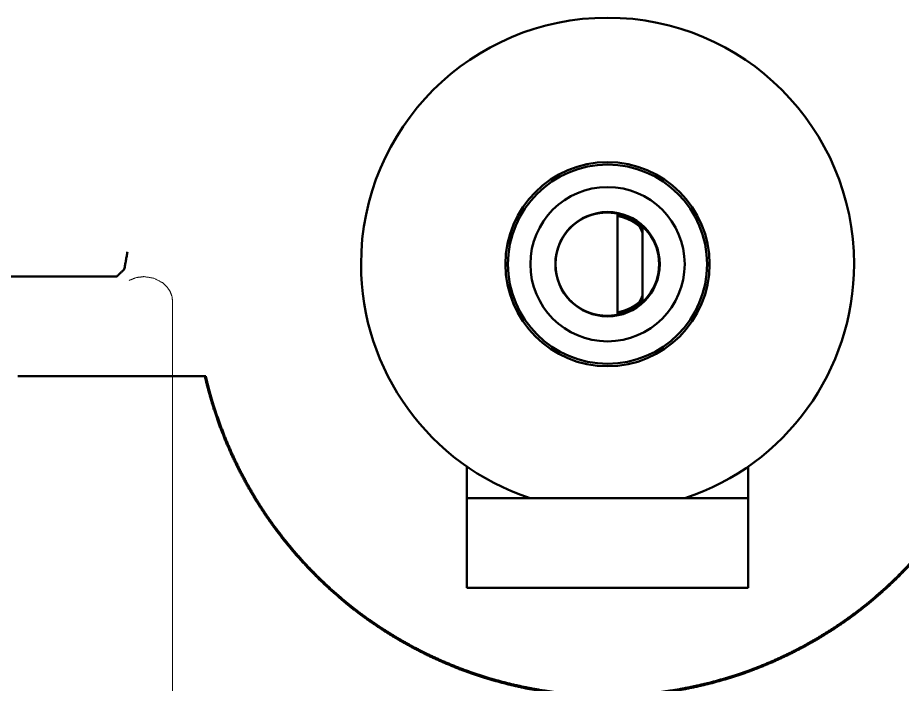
# Paper-space layout 'Layout1' of a CAD drawing. Header units: millimetres. Extents: x 37 to 380, y 30 to 264.
# Drawn here: x 348.78 to 366.54, y 151.91 to 165.3 of the extents above; entities that cross this region are included whole.
import ezdxf

# ---------------------------------------------------------------- set-up
doc = ezdxf.new("R2010")
doc.units = ezdxf.units.MM
doc.layers.add('170', color=7, linetype='Continuous', true_color=0xffffff)

psp = doc.layouts.get("Layout1")

# ---------------------------------------------------------------- linework, layer by layer
at = {"layer": '170', "color": 155, "linetype": 'Continuous', "lineweight": 50}
for p, q in [((360.822, 159.332), (360.822, 161.365)), ((360.822, 161.36), (360.87, 161.349)), ((361.322, 159.584), (361.322, 161.114)), ((350.762, 160.099), (348.542, 160.099)), ((360.87, 159.349), (360.822, 159.338)), ((351.066, 158.099), (348.777, 158.099)), ((348.777, 158.099), (351.066, 158.099)), ((357.797, 156.284), (357.797, 155.649)), ((363.447, 155.649), (363.447, 156.284)), ((357.797, 155.649), (357.797, 153.849)), ((363.447, 155.649), (357.797, 155.649)), ((363.447, 153.849), (363.447, 155.649)), ((357.797, 153.849), (363.447, 153.849)), ((365.942, 153.627), (365.959, 153.614))]:
    psp.add_line(p, q, dxfattribs=at)
at = {"layer": '170', "color": 155, "linetype": 'Continuous', "lineweight": 13}
for p, q in [((348.542, 160.099), (350.762, 160.099)), ((351.889, 158.099), (351.889, 159.599)), ((351.889, 141.549), (351.889, 158.099))]:
    psp.add_line(p, q, dxfattribs=at)
at = {"layer": '170', "color": 155, "linetype": 'Continuous', "lineweight": 50}
for radius, start, end in [(4.95, 0, 180), (2.05, 0, 180), (2, 0, 180), (1.55, 0, 180), (1.048, 0, 180), (1.03, 47.2038, 76.0584), (1.037, 0, 74.6704), (4.95, 180, 251.7131), (2.05, 180, 0), (2, 180, 0), (1.55, 180, 0), (1.048, 180, 0), (1.037, 285.3296, 0), (4.95, 288.2869, 0), (1.03, 283.9416, 312.7962)]:
    psp.add_arc((360.622, 160.349), radius, start, end, dxfattribs=at)
for points, knots in [([(360.712, 161.382), (360.668, 161.386), (360.618, 161.387), (360.56, 161.386), (360.496, 161.381), (360.426, 161.37), (360.348, 161.353), (360.307, 161.341), (360.264, 161.326), (360.242, 161.318), (360.22, 161.309), (360.197, 161.3), (360.174, 161.289), (360.128, 161.266), (360.08, 161.239), (360.056, 161.224), (360.032, 161.208), (360.008, 161.191), (359.983, 161.173), (359.935, 161.133), (359.887, 161.088), (359.863, 161.064), (359.839, 161.038), (359.816, 161.011), (359.793, 160.982), (359.749, 160.921), (359.709, 160.854), (359.69, 160.818), (359.672, 160.781), (359.663, 160.761), (359.655, 160.742), (359.647, 160.722), (359.64, 160.702), (359.614, 160.619), (359.594, 160.532), (359.591, 160.51), (359.587, 160.487), (359.585, 160.465), (359.582, 160.442), (359.579, 160.395), (359.578, 160.349)], [0, 0, 0.025362, 0.05468, 0.087895, 0.125105, 0.166521, 0.212416, 0.237209, 0.263344, 0.276959, 0.290905, 0.305145, 0.319743, 0.349901, 0.38153, 0.39794, 0.414759, 0.432016, 0.449621, 0.485952, 0.523908, 0.543564, 0.563724, 0.584428, 0.605687, 0.649485, 0.694933, 0.718367, 0.742358, 0.754577, 0.766896, 0.779255, 0.791672, 0.841901, 0.893365, 0.906475, 0.919701, 0.933029, 0.946396, 0.973149, 1, 1]), ([(360.896, 161.349), (360.851, 161.36), (360.805, 161.37), (360.759, 161.377), (360.712, 161.382)], [0, 0, 0.247826, 0.49654, 0.747251, 1, 1]), ([(361.041, 161.248), (361.005, 161.264), (360.97, 161.277), (360.935, 161.289), (360.901, 161.3), (360.869, 161.308), (360.837, 161.315)], [0, 0, 0.182369, 0.358892, 0.529327, 0.693299, 0.850259, 1, 1]), ([(361.323, 161.053), (361.299, 161.076), (361.277, 161.096), (361.255, 161.115), (361.233, 161.132), (361.211, 161.148), (361.168, 161.178), (361.125, 161.205), (361.083, 161.228), (361.041, 161.248)], [0, 0, 0.096804, 0.182487, 0.266064, 0.347681, 0.427405, 0.580809, 0.726938, 0.866433, 1, 1]), ([(361.325, 160.975), (361.295, 161.042), (361.269, 161.094)], [0, 0, 0.564026, 1, 1]), ([(361.28, 161.081), (361.299, 161.043), (361.323, 160.99)], [0, 0, 0.425703, 1, 1]), ([(350.982, 160.599), (350.918, 160.246), (350.762, 160.099)], [0, 0, 0.627181, 1, 1]), ([(359.578, 160.349), (359.582, 160.257), (359.594, 160.168), (359.598, 160.146), (359.603, 160.124), (359.608, 160.102), (359.614, 160.08), (359.626, 160.038), (359.64, 159.997), (359.655, 159.957), (359.671, 159.919), (359.68, 159.9), (359.689, 159.881), (359.699, 159.863), (359.708, 159.845), (359.749, 159.778), (359.793, 159.717), (359.815, 159.688), (359.838, 159.661), (359.85, 159.648), (359.862, 159.635), (359.874, 159.623), (359.886, 159.611), (359.934, 159.566), (359.982, 159.526), (360.031, 159.491), (360.078, 159.46), (360.102, 159.446), (360.126, 159.433), (360.149, 159.421), (360.172, 159.41), (360.218, 159.39), (360.262, 159.373), (360.304, 159.358), (360.345, 159.346), (360.423, 159.329), (360.494, 159.318), (360.528, 159.315), (360.559, 159.312), (360.589, 159.311), (360.617, 159.311), (360.668, 159.313), (360.712, 159.316)], [0, 0, 0.053153, 0.10549, 0.118497, 0.131484, 0.144463, 0.157412, 0.182974, 0.208051, 0.232713, 0.256999, 0.269011, 0.280955, 0.292819, 0.304582, 0.35013, 0.393579, 0.414636, 0.435286, 0.445467, 0.455543, 0.465529, 0.475407, 0.513505, 0.549683, 0.584194, 0.617176, 0.633168, 0.648817, 0.664119, 0.679061, 0.707767, 0.735048, 0.761054, 0.785818, 0.831937, 0.87378, 0.893194, 0.911551, 0.928848, 0.945129, 0.974591, 1, 1]), ([(361.266, 159.599), (361.295, 159.655), (361.322, 159.716)], [0, 0, 0.48698, 1, 1]), ([(361.325, 159.714), (361.299, 159.656), (361.272, 159.602)], [0, 0, 0.515016, 1, 1]), ([(361.041, 159.45), (361.082, 159.47), (361.124, 159.493), (361.167, 159.52), (361.21, 159.549), (361.254, 159.583), (361.298, 159.621), (361.322, 159.644)], [0, 0, 0.133946, 0.273575, 0.419428, 0.572299, 0.732927, 0.902681, 1, 1]), ([(360.712, 159.316), (360.759, 159.321), (360.805, 159.329), (360.851, 159.338), (360.896, 159.349)], [0, 0, 0.252523, 0.503016, 0.752162, 1, 1]), ([(360.837, 159.383), (360.869, 159.39), (360.901, 159.399), (360.935, 159.409), (360.97, 159.421), (361.005, 159.435), (361.041, 159.45)], [0, 0, 0.149741, 0.306701, 0.470673, 0.641108, 0.817631, 1, 1]), ([(352.712, 157.45), (352.664, 157.606), (352.618, 157.766), (352.575, 157.93), (352.534, 158.099)], [0, 0, 0.242475, 0.489942, 0.742411, 1, 1]), ([(352.555, 158.099), (352.579, 157.999), (352.604, 157.899), (352.629, 157.802), (352.656, 157.705), (352.684, 157.61), (352.712, 157.516)], [0, 0, 0.171175, 0.340546, 0.50809, 0.673828, 0.837822, 1, 1]), ([(368.71, 158.099), (368.626, 157.767), (368.529, 157.441), (368.42, 157.122), (368.298, 156.809), (368.164, 156.501), (368.018, 156.2), (367.86, 155.904), (367.689, 155.614), (367.645, 155.543), (367.6, 155.472), (367.554, 155.401), (367.507, 155.332), (367.412, 155.194), (367.315, 155.058), (367.113, 154.794), (366.901, 154.539), (366.679, 154.293), (366.448, 154.055), (366.207, 153.827), (365.955, 153.607), (365.891, 153.554), (365.825, 153.501), (365.76, 153.448), (365.694, 153.397), (365.561, 153.296), (365.426, 153.198), (365.15, 153.011), (364.868, 152.835), (364.579, 152.671), (364.283, 152.518), (363.979, 152.376), (363.668, 152.246), (363.51, 152.186), (363.35, 152.128), (363.188, 152.074), (363.026, 152.023), (362.7, 151.932), (362.371, 151.854), (362.039, 151.789), (361.704, 151.738), (361.366, 151.701), (361.026, 151.677), (360.854, 151.67), (360.682, 151.667), (360.596, 151.667), (360.509, 151.668), (360.423, 151.67), (360.337, 151.672), (359.994, 151.691), (359.653, 151.724), (359.315, 151.771), (358.979, 151.831), (358.646, 151.906), (358.315, 151.994), (358.151, 152.044), (357.987, 152.097), (357.906, 152.124), (357.824, 152.153), (357.744, 152.182), (357.663, 152.212), (357.347, 152.341), (357.037, 152.481), (356.735, 152.634), (356.439, 152.798), (356.15, 152.975), (355.867, 153.164), (355.798, 153.213), (355.729, 153.263), (355.66, 153.313), (355.592, 153.365), (355.458, 153.469), (355.327, 153.576), (355.071, 153.796), (354.825, 154.026), (354.59, 154.266), (354.364, 154.515), (354.148, 154.773), (353.942, 155.041), (353.892, 155.109), (353.842, 155.178), (353.793, 155.248), (353.745, 155.318), (353.652, 155.46), (353.561, 155.603), (353.389, 155.895), (353.229, 156.193), (353.082, 156.497), (352.946, 156.808), (352.823, 157.125), (352.712, 157.45)], [0, 0, 0.015833, 0.031537, 0.047143, 0.06268, 0.078178, 0.093663, 0.109163, 0.124708, 0.128604, 0.132497, 0.136381, 0.140259, 0.147995, 0.155709, 0.171084, 0.186415, 0.201729, 0.217054, 0.232422, 0.247858, 0.251733, 0.25561, 0.259484, 0.263352, 0.271075, 0.278783, 0.294169, 0.309536, 0.324915, 0.340331, 0.355811, 0.371386, 0.379219, 0.387086, 0.39496, 0.402815, 0.418485, 0.434124, 0.449758, 0.465414, 0.481116, 0.496895, 0.504822, 0.512779, 0.516771, 0.520767, 0.52476, 0.528746, 0.544638, 0.560458, 0.576239, 0.592008, 0.60779, 0.623612, 0.631546, 0.639503, 0.643486, 0.647465, 0.651435, 0.655399, 0.671189, 0.686906, 0.702572, 0.718222, 0.733879, 0.749571, 0.753503, 0.757441, 0.761382, 0.765321, 0.773178, 0.78101, 0.796615, 0.812169, 0.827699, 0.843234, 0.858801, 0.874431, 0.878352, 0.882279, 0.886212, 0.890147, 0.898, 0.905838, 0.921482, 0.937108, 0.952744, 0.968418, 0.98416, 1, 1]), ([(368.689, 158.099), (368.605, 157.767), (368.508, 157.441), (368.398, 157.122), (368.276, 156.809), (368.142, 156.501), (367.996, 156.2), (367.837, 155.904), (367.666, 155.615), (367.622, 155.543), (367.576, 155.472), (367.53, 155.402), (367.484, 155.332), (367.388, 155.194), (367.291, 155.059), (367.088, 154.795), (366.876, 154.54), (366.654, 154.294), (366.422, 154.057), (366.18, 153.829), (365.927, 153.61), (365.863, 153.557), (365.797, 153.504), (365.732, 153.452), (365.666, 153.4), (365.532, 153.3), (365.397, 153.202), (365.121, 153.016), (364.838, 152.841), (364.548, 152.677), (364.251, 152.525), (363.947, 152.384), (363.636, 152.255), (363.557, 152.225), (363.477, 152.195), (363.397, 152.166), (363.317, 152.138), (363.155, 152.084), (362.993, 152.034), (362.666, 151.943), (362.336, 151.867), (362.004, 151.803), (361.669, 151.754), (361.331, 151.718), (360.99, 151.695), (360.818, 151.69), (360.646, 151.687), (360.56, 151.687), (360.473, 151.689), (360.387, 151.691), (360.301, 151.693), (359.958, 151.714), (359.617, 151.748), (359.279, 151.797), (358.944, 151.859), (358.611, 151.935), (358.28, 152.025), (358.116, 152.076), (357.952, 152.129), (357.79, 152.187), (357.629, 152.247), (357.314, 152.377), (357.005, 152.519), (356.703, 152.673), (356.408, 152.84), (356.12, 153.018), (355.839, 153.208), (355.769, 153.258), (355.701, 153.308), (355.632, 153.359), (355.565, 153.411), (355.431, 153.516), (355.3, 153.624), (355.046, 153.846), (354.802, 154.077), (354.568, 154.318), (354.343, 154.569), (354.129, 154.829), (353.924, 155.098), (353.875, 155.167), (353.826, 155.237), (353.777, 155.307), (353.73, 155.378), (353.637, 155.52), (353.548, 155.664), (353.378, 155.956), (353.22, 156.255), (353.075, 156.561), (352.941, 156.873), (352.82, 157.191), (352.712, 157.516)], [0, 0, 0.015832, 0.031535, 0.04714, 0.062677, 0.078173, 0.093659, 0.109161, 0.124706, 0.128602, 0.132495, 0.13638, 0.140257, 0.147992, 0.155706, 0.17108, 0.186409, 0.201725, 0.217054, 0.232424, 0.247865, 0.25174, 0.255618, 0.259491, 0.263359, 0.271081, 0.278789, 0.294175, 0.309545, 0.324925, 0.340344, 0.355831, 0.371413, 0.375327, 0.37925, 0.383183, 0.387122, 0.394994, 0.402847, 0.418516, 0.434154, 0.449787, 0.465444, 0.481153, 0.496939, 0.504872, 0.512834, 0.516828, 0.520823, 0.524813, 0.528799, 0.54468, 0.560496, 0.576273, 0.592041, 0.607824, 0.623651, 0.631591, 0.639551, 0.647507, 0.655435, 0.671214, 0.686923, 0.702585, 0.718233, 0.733892, 0.749591, 0.753527, 0.757466, 0.761407, 0.765343, 0.773193, 0.781019, 0.796618, 0.812167, 0.827696, 0.843233, 0.858808, 0.874451, 0.878375, 0.882307, 0.886241, 0.890172, 0.89802, 0.905854, 0.92149, 0.93711, 0.952742, 0.968415, 0.984158, 1, 1])]:
    psp.add_open_spline(points, degree=1, knots=knots, dxfattribs=at)
at = {"layer": '170', "color": 155, "linetype": 'Continuous', "lineweight": 13}
psp.add_open_spline([(351.013, 160.023), (351.16, 160.081), (351.316, 160.099), (351.514, 160.067), (351.694, 159.972), (351.771, 159.899), (351.833, 159.812), (351.874, 159.71), (351.889, 159.601), (351.889, 159.6), (351.889, 159.599)], degree=1, knots=[0, 0, 0.136895, 0.272925, 0.44661, 0.623432, 0.714926, 0.808202, 0.903107, 0.998539, 0.999265, 1, 1], dxfattribs=at)
at = {"layer": '170', "color": 155, "linetype": 'Continuous', "lineweight": 50}
for points in [[(352.534, 158.099), (351.066, 158.099)], [(351.066, 158.099), (352.555, 158.099)]]:
    psp.add_open_spline(points, degree=1, dxfattribs=at)

doc.saveas('drawing.dxf')
